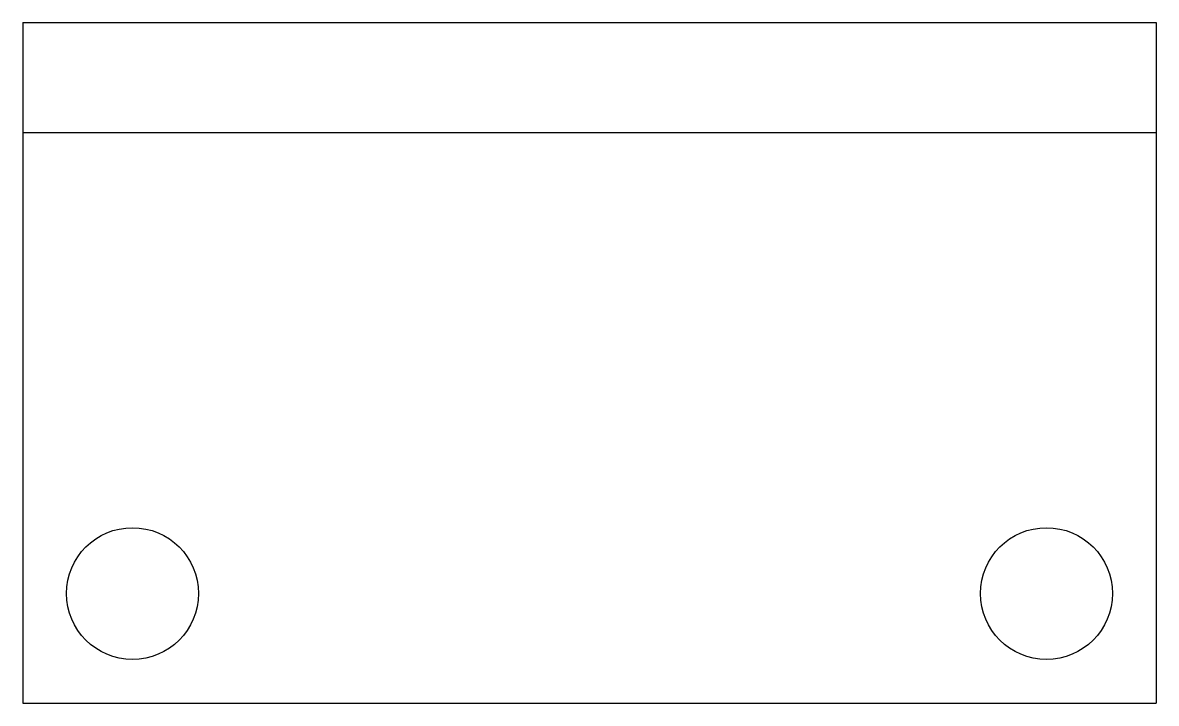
# Model space of a CAD drawing. Header units: millimetres. Extents: x -29.7 to -3.9, y -2 to 13.5.
import ezdxf

# ---------------------------------------------------------------- set-up
doc = ezdxf.new("R2010")
doc.units = ezdxf.units.MM

msp = doc.modelspace()

# ---------------------------------------------------------------- linework, layer by layer
at = {"color": 7, "linetype": 'Continuous'}
for p, q in [((-29.748, 13.543), (-3.948, 13.543)), ((-29.748, 13.543), (-29.748, -1.957)), ((-29.748, 13.543), (-3.948, 13.543)), ((-29.748, 13.543), (-29.748, 11.043)), ((-3.948, 13.543), (-3.948, -1.957)), ((-3.948, 13.543), (-3.948, 11.043)), ((-29.748, 11.043), (-3.948, 11.043)), ((-29.748, -1.957), (-3.948, -1.957))]:
    msp.add_line(p, q, dxfattribs=at)
for centre in [(-27.248, 0.543), (-6.448, 0.543)]:
    msp.add_circle(centre, 1.5, dxfattribs=at)

doc.saveas('drawing.dxf')
